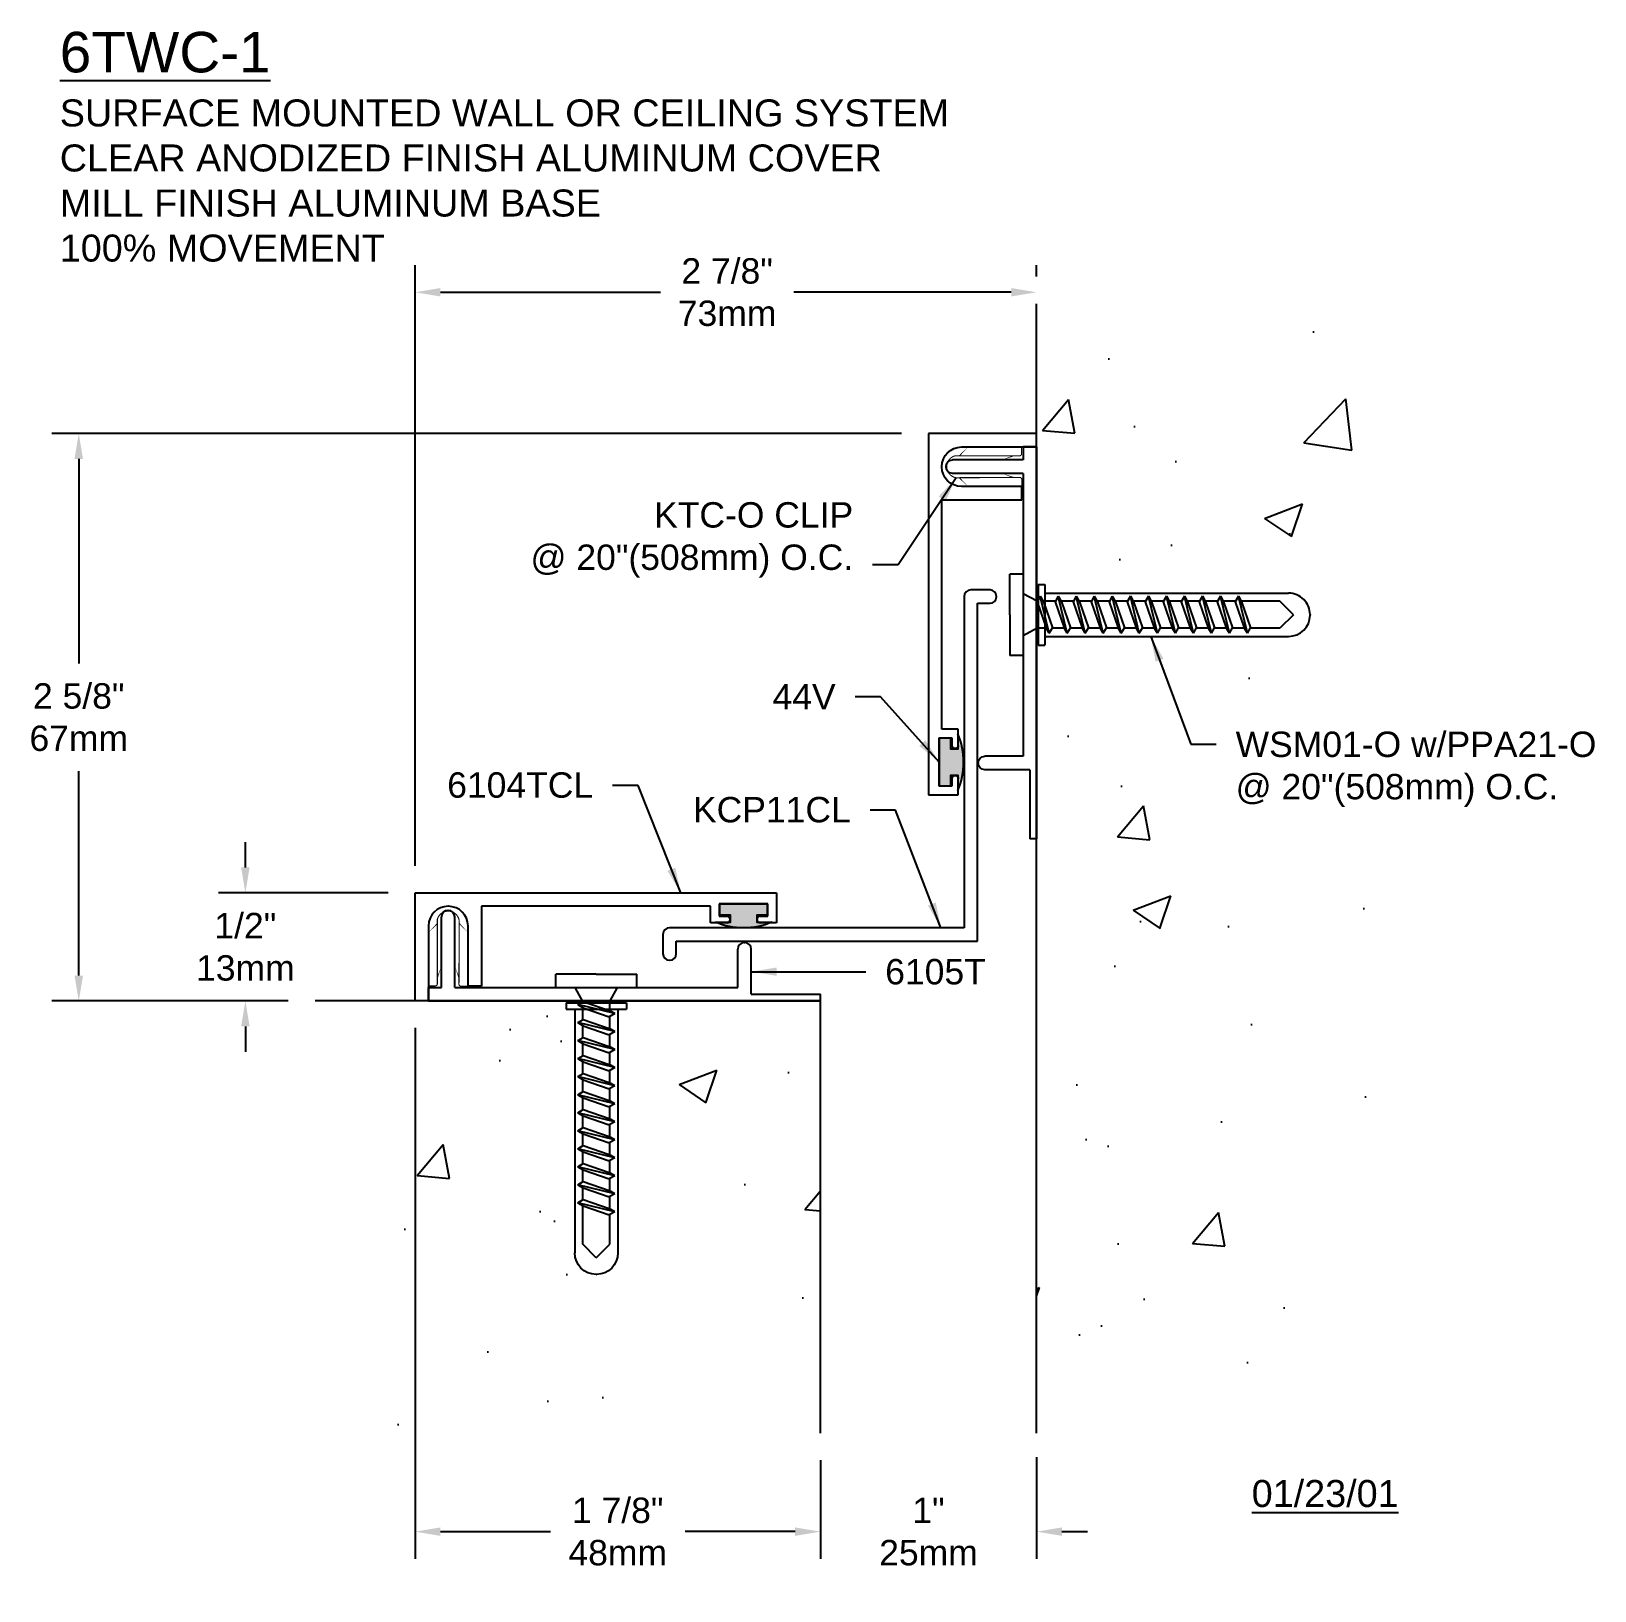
# Model space of a CAD drawing. Header units: inches. Extents: x 1.46 to 8.69, y -0.35 to 6.86.
import ezdxf

# ---------------------------------------------------------------- set-up
doc = ezdxf.new("R2010")
doc.units = ezdxf.units.IN
doc.header["$MEASUREMENT"] = 0
for name, color, linetype in [('Anchors', 4, 'Continuous'), ('Conditions', 1, 'Continuous'), ('Dimensions', 3, 'Continuous'), ('Fillers', 2, 'Continuous'), ('Metals', 7, 'Continuous'), ('Text', 2, 'Continuous')]:
    doc.layers.add(name, color=color, linetype=linetype)
doc.styles.get("Standard").update_dxf_attribs({"font": 'arial.ttf'})
doc.dimstyles.get("Standard").update_dxf_attribs({"dimtxt": 0.1175, "dimasz": 0.1175, "dimexe": 0.125, "dimexo": 0.125, "dimgap": 0.09, "dimtad": 0, "dimtih": 1, "dimtoh": 1, "dimdec": 4, "dimzin": 0, "dimdsep": 46, "dimlunit": 4, "dimtxsty": 'Standard', "dimcen": 0.09, "dimadec": 0, "dimazin": 0, "dimtfac": 1, "dimtdec": 4, "dimtofl": 0, "dimtmove": 0, "dimatfit": 3, "dimfxl": 0, "dimfrac": 2, "dimtolj": 1, "dimtzin": 0, "dimarcsym": 0})

# ---------------------------------------------------------------- blocks, each defined once
blk = doc.blocks.new('6105T')
for p, q in [((-1.753, 0.062), (-1.753, 0.389)), ((-1.723, 0.419), (-1.721, 0.419)), ((-1.691, 0.062), (-1.691, 0.389)), ((-0.382, 0.062), (-0.382, 0.24)), ((-0.352, 0.27), (-0.35, 0.27)), ((-0.32, 0.031), (-0.32, 0.24)), ((-1.813, 0), (-1.813, 0.062)), ((-1.813, 0.062), (-1.753, 0.062)), ((-1.813, 0), (0, 0)), ((-1.691, 0.062), (-0.382, 0.062)), ((-0.32, 0.031), (0, 0.031)), ((0, 0), (0, 0.031))]:
    blk.add_line(p, q)
for centre, start, end in [((-1.723, 0.389), 90, 180), ((-1.721, 0.389), 0, 90), ((-0.352, 0.24), 90, 180), ((-0.35, 0.24), 0, 90)]:
    blk.add_arc(centre, 0.03, start, end)
blk = doc.blocks.new('6104T')
for p, q in [((-0.062, 0.5), (1.61, 0.5)), ((-0.062, 0), (-0.062, 0.5)), ((0.092, 0.438), (0.091, 0.438)), ((0.245, 0.438), (0.245, 0.068)), ((1.305, 0.438), (0.245, 0.438)), ((1.305, 0.362), (1.305, 0.438)), ((1.345, 0.45), (1.345, 0.392)), ((1.57, 0.45), (1.345, 0.45)), ((1.57, 0.392), (1.57, 0.45)), ((1.61, 0.5), (1.61, 0.362)), ((1.381, 0.362), (1.305, 0.362)), ((1.345, 0.392), (1.381, 0.392)), ((1.395, 0.378), (1.395, 0.376)), ((1.52, 0.376), (1.52, 0.378)), ((1.534, 0.392), (1.57, 0.392)), ((1.61, 0.362), (1.534, 0.362)), ((0, 0.347), (0, 0)), ((0.183, 0.068), (0.183, 0.347)), ((0, 0), (-0.062, 0)), ((0.245, 0.068), (0.183, 0.068))]:
    blk.add_line(p, q)
for centre, radius, start, end in [((0.091, 0.347), 0.091, 90, 180), ((0.092, 0.347), 0.091, 0, 90), ((1.381, 0.378), 0.014, 0, 90), ((1.381, 0.376), 0.014, 270, 0), ((1.534, 0.378), 0.014, 90, 180), ((1.534, 0.376), 0.014, 180, 270)]:
    blk.add_arc(centre, radius, start, end)
blk = doc.blocks.new('kcp11')
for p, q in [((-0.062, 1.594), (-0.062, 0.062)), ((0.058, 1.625), (-0.031, 1.625)), ((0.088, 1.593), (0.088, 1.595)), ((0, 1.563), (0.058, 1.563)), ((0, 0), (0, 1.563)), ((-1.455, 0.031), (-1.455, -0.058)), ((-0.062, 0.062), (-1.424, 0.062)), ((-1.393, 0), (0, 0)), ((-1.393, -0.058), (-1.393, 0)), ((-1.425, -0.088), (-1.423, -0.088))]:
    blk.add_line(p, q)
for centre, radius, start, end in [((-0.031, 1.594), 0.031, 90, 180), ((0.058, 1.595), 0.03, 0, 90), ((0.058, 1.593), 0.03, 270, 0), ((-1.424, 0.031), 0.031, 90, 180), ((-1.425, -0.058), 0.03, 180, 270), ((-1.423, -0.058), 0.03, 270, 0)]:
    blk.add_arc(centre, radius, start, end)
blk = doc.blocks.new('44v')
blk.add_hatch(color=256).paths.add_polyline_path([(0.1097, 0), (-0.1097, 0), (-0.1097, -0.0529), (-0.0601, -0.0529), (-0.0601, -0.0861), (-0.1301, -0.0861, 0.199136), (0.1315, -0.0861), (0.0615, -0.0861), (0.0615, -0.0537), (0.1097, -0.0537)])
blk.add_lwpolyline([(-0.1301, -0.0861), (-0.0601, -0.0861), (-0.0601, -0.0529), (-0.1097, -0.0529), (-0.1097, 0), (0.1097, 0), (0.1097, -0.0537), (0.0615, -0.0537), (0.0615, -0.0861), (0.1315, -0.0861, -0.199136)], format="xyb", close=True)
blk = doc.blocks.new('A$CB5')
for points in [[(0.0004, 0.2518, 0, 0.005, 0), (0.0397, 0.291, 0.005, 0.005, 0)], [(0.1834, 0.2518, 0, 0.005, 0), (0.1418, 0.294, 0.005, 0.005, 0)], [(0.0604, 0.0966, 0, 0.005, 0), (0.041, 0.0409, 0.005, 0.005, 0)], [(0.1224, 0.0966, 0, 0.005, 0), (0.1418, 0.0409, 0.005, 0.005, 0)]]:
    blk.add_lwpolyline(points, format="xyseb")
at = {"const_width": 0.005}
for points in [[(0.0414, 0.3126), (0.0414, 0.0143, -0.414214), (0.0314, 0.0043), (0.003, 0.0043)], [(0.0414, 0.3126, -0.804927), (0.1426, 0.307, 0.586365)], [(0.1426, 0.307), (0.1414, 0.013, 0.4154), (0.1514, 0.0029), (0.1834, 0.0029)]]:
    blk.add_lwpolyline(points, format="xyb", dxfattribs=at)
blk = doc.blocks.new('tclip')
blk.add_blockref('A$CB5', (3.4326, 2.8233))
blk = doc.blocks.new('WSM01')
for p, q in [((0.0049, 0.063), (-0.1826, 0.063)), ((-0.1826, 0.0005), (-0.1826, 0.063)), ((0.1924, 0.0005), (-0.1826, 0.0005)), ((-0.0576, -0.064), (-0.0929, 0.0005)), ((0.0049, 0.063), (0.1924, 0.063)), ((0.0674, -0.064), (0.1026, 0.0005)), ((0.1924, 0.0005), (0.1924, 0.063)), ((-0.0576, -0.1072), (-0.0576, -0.064)), ((0.0674, -0.064), (-0.0576, -0.064)), ((0.0652, -0.064), (-0.0548, -0.1057)), ((0.0912, -0.0784), (0.0652, -0.064)), ((0.0674, -0.0652), (0.0674, -0.064)), ((-0.0808, -0.1201), (0.0912, -0.0784)), ((-0.0808, -0.1201), (-0.0548, -0.1057)), ((-0.0808, -0.1201), (-0.0548, -0.1345)), ((-0.0576, -0.1906), (-0.0576, -0.1329)), ((0.0652, -0.0928), (-0.0548, -0.1345)), ((0.0912, -0.0784), (0.0652, -0.0928)), ((0.0674, -0.1486), (0.0674, -0.0916)), ((-0.0808, -0.2034), (0.0912, -0.1617)), ((-0.0808, -0.2034), (-0.0548, -0.189)), ((-0.0808, -0.2034), (-0.0548, -0.2178)), ((-0.0576, -0.2739), (-0.0576, -0.2163)), ((0.0652, -0.1473), (-0.0548, -0.189)), ((0.0652, -0.1761), (-0.0548, -0.2178)), ((0.0912, -0.1617), (0.0652, -0.1473)), ((0.0912, -0.1617), (0.0652, -0.1761)), ((0.0674, -0.2319), (0.0674, -0.1749)), ((-0.0808, -0.2867), (0.0912, -0.2451)), ((-0.0808, -0.2867), (-0.0548, -0.2723)), ((-0.0808, -0.2867), (-0.0548, -0.3011)), ((0.0652, -0.2307), (-0.0548, -0.2723)), ((0.0652, -0.2595), (-0.0548, -0.3011)), ((0.0912, -0.2451), (0.0652, -0.2307)), ((0.0912, -0.2451), (0.0652, -0.2595)), ((0.0674, -0.3152), (0.0674, -0.2582)), ((-0.0808, -0.3701), (0.0912, -0.3284)), ((-0.0808, -0.3701), (-0.0548, -0.3557)), ((-0.0576, -0.3572), (-0.0576, -0.2996)), ((0.0652, -0.314), (-0.0548, -0.3557)), ((0.0652, -0.3428), (-0.0548, -0.3845)), ((0.0912, -0.3284), (0.0652, -0.314)), ((0.0912, -0.3284), (0.0652, -0.3428)), ((0.0674, -0.3986), (0.0674, -0.3416)), ((-0.0808, -0.3701), (-0.0548, -0.3845)), ((-0.0808, -0.4534), (0.0912, -0.4117)), ((-0.0576, -0.4406), (-0.0576, -0.3829)), ((0.0652, -0.3973), (-0.0548, -0.439)), ((0.0652, -0.4261), (-0.0548, -0.4678)), ((0.0912, -0.4117), (0.0652, -0.3973)), ((0.0912, -0.4117), (0.0652, -0.4261)), ((0.0674, -0.4819), (0.0674, -0.4249)), ((-0.0808, -0.4534), (-0.0548, -0.439)), ((-0.0808, -0.4534), (-0.0548, -0.4678)), ((-0.0808, -0.5367), (0.0912, -0.4951)), ((-0.0576, -0.5239), (-0.0576, -0.4663)), ((0.0652, -0.4807), (-0.0548, -0.5223)), ((0.0912, -0.4951), (0.0652, -0.4807)), ((0.0912, -0.4951), (0.0652, -0.5095)), ((-0.0808, -0.5367), (-0.0548, -0.5223)), ((-0.0808, -0.5367), (-0.0548, -0.5511)), ((-0.0808, -0.6201), (0.0912, -0.5784)), ((-0.0576, -0.6072), (-0.0576, -0.5496)), ((0.0652, -0.5095), (-0.0548, -0.5511)), ((0.0652, -0.564), (-0.0548, -0.6057)), ((0.0912, -0.5784), (0.0652, -0.564)), ((0.0912, -0.5784), (0.0652, -0.5928)), ((0.0674, -0.5652), (0.0674, -0.5082)), ((-0.0808, -0.6201), (-0.0548, -0.6057)), ((-0.0808, -0.6201), (-0.0548, -0.6345)), ((-0.0576, -0.6906), (-0.0576, -0.6329)), ((0.0652, -0.5928), (-0.0548, -0.6345)), ((0.0652, -0.6473), (-0.0548, -0.689)), ((0.0912, -0.6617), (0.0652, -0.6473)), ((0.0674, -0.6486), (0.0674, -0.5916)), ((-0.0808, -0.7034), (0.0912, -0.6617)), ((-0.0808, -0.7034), (-0.0548, -0.689)), ((-0.0808, -0.7034), (-0.0548, -0.7178)), ((-0.0576, -0.7739), (-0.0576, -0.7163)), ((0.0652, -0.6761), (-0.0548, -0.7178)), ((0.0912, -0.6617), (0.0652, -0.6761)), ((0.0674, -0.7319), (0.0674, -0.6749)), ((-0.0808, -0.7867), (0.0912, -0.7451)), ((-0.0808, -0.7867), (-0.0548, -0.7723)), ((-0.0808, -0.7867), (-0.0548, -0.8011)), ((0.0652, -0.7307), (-0.0548, -0.7723)), ((0.0652, -0.7595), (-0.0548, -0.8011)), ((0.0912, -0.7451), (0.0652, -0.7307)), ((0.0912, -0.7451), (0.0652, -0.7595)), ((0.0674, -0.8152), (0.0674, -0.7582)), ((-0.0808, -0.8701), (0.0912, -0.8284)), ((-0.0808, -0.8701), (-0.0548, -0.8557)), ((-0.0576, -0.8572), (-0.0576, -0.7996)), ((0.0652, -0.814), (-0.0548, -0.8557)), ((0.0652, -0.8428), (-0.0548, -0.8845)), ((0.0912, -0.8284), (0.0652, -0.814)), ((0.0912, -0.8284), (0.0652, -0.8428)), ((0.0674, -0.8986), (0.0674, -0.8416)), ((-0.0808, -0.8701), (-0.0548, -0.8845)), ((-0.0808, -0.9534), (0.0912, -0.9117)), ((-0.0808, -0.9534), (-0.0548, -0.939)), ((-0.0576, -0.9406), (-0.0576, -0.8829)), ((0.0652, -0.8973), (-0.0548, -0.939)), ((0.0652, -0.9261), (-0.0548, -0.9678)), ((0.0912, -0.9117), (0.0652, -0.8973)), ((0.0912, -0.9117), (0.0652, -0.9261)), ((0.0674, -0.9819), (0.0674, -0.9249)), ((-0.0808, -0.9534), (-0.0548, -0.9678)), ((-0.0808, -1.0367), (0.0912, -0.9951)), ((-0.0576, -1.0239), (-0.0576, -0.9663)), ((0.0652, -0.9807), (-0.0548, -1.0223)), ((0.0652, -1.0095), (-0.0548, -1.0511)), ((0.0912, -0.9951), (0.0652, -0.9807)), ((0.0912, -0.9951), (0.0652, -1.0095)), ((0.0674, -1.187), (0.0674, -1.0082)), ((-0.0808, -1.0367), (-0.0548, -1.0223)), ((-0.0808, -1.0367), (-0.0548, -1.0511)), ((-0.0576, -1.187), (-0.0576, -1.0496)), ((0.0049, -1.2495), (-0.0576, -1.187)), ((0.0049, -1.2495), (0.0674, -1.187))]:
    blk.add_line(p, q)
blk = doc.blocks.new('PPA21')
for p, q in [((0.14, 0.03), (-0.14, 0.03)), ((-0.14, 0.03), (-0.14, 0)), ((0.14, 0), (-0.14, 0)), ((-0.1, 0), (-0.1, -1.1279)), ((0.1, 0), (0.1, -1.1279)), ((0.14, 0.03), (0.14, 0)), ((0.001, -1.2269), (-0.001, -1.2269))]:
    blk.add_line(p, q)
for centre, start, end in [((-0.001, -1.1279), 180, 270), ((0.001, -1.1279), 270, 0)]:
    blk.add_arc(centre, 0.099, start, end)
blk = doc.blocks.new('*D9')
at = {"layer": 'DEFPOINTS', "color": 0}
for p in [(5.1065, 0.376), (6.1065, 0.3908), (5.1065, -0.0793)]:
    blk.add_point(p, dxfattribs=at)
at = {"layer": 'Dimensions', "color": 0, "lineweight": -2}
for p, q in [((5.1065, 0.251), (5.1065, -0.2043)), ((6.1065, 0.2658), (6.1065, -0.2043)), ((4.989, -0.0793), (4.8715, -0.0793)), ((6.224, -0.0793), (6.3415, -0.0793))]:
    blk.add_line(p, q, dxfattribs=at)
at = {"layer": 'Dimensions', "color": 0}
for points in [[(4.989, -0.0598), (4.989, -0.0989), (5.1065, -0.0793)], [(6.224, -0.0598), (6.224, -0.0989), (6.1065, -0.0793)]]:
    blk.add_solid(points, dxfattribs=at)
at = {"layer": 'Dimensions', "color": 0, "insert": (5.6065, -0.0793), "char_height": 0.1175, "attachment_point": 5}
blk.add_mtext('\\A1;1"\\P25mm', dxfattribs=at)
blk = doc.blocks.new('*D10')
at = {"layer": 'DEFPOINTS', "color": 0}
for p in [(3.2315, 2.376), (5.1065, 0.376), (3.2315, -0.0793)]:
    blk.add_point(p, dxfattribs=at)
at = {"layer": 'Dimensions', "color": 0, "lineweight": -2}
for p, q in [((3.2315, 2.251), (3.2315, -0.2043)), ((5.1065, 0.251), (5.1065, -0.2043)), ((3.349, -0.0793), (3.8573, -0.0793)), ((4.989, -0.0793), (4.4807, -0.0793))]:
    blk.add_line(p, q, dxfattribs=at)
at = {"layer": 'Dimensions', "color": 0}
for points in [[(3.349, -0.0598), (3.349, -0.0989), (3.2315, -0.0793)], [(4.989, -0.0598), (4.989, -0.0989), (5.1065, -0.0793)]]:
    blk.add_solid(points, dxfattribs=at)
at = {"layer": 'Dimensions', "color": 0, "insert": (4.169, -0.0793), "char_height": 0.1175, "attachment_point": 5}
blk.add_mtext('\\A1;1 7/8"\\P48mm', dxfattribs=at)
blk = doc.blocks.new('*D11')
at = {"layer": 'DEFPOINTS', "color": 0}
for p in [(3.2315, 2.876), (2.4466, 2.376), (2.7697, 2.376)]:
    blk.add_point(p, dxfattribs=at)
at = {"layer": 'Dimensions', "color": 0, "lineweight": -2}
for p, q in [((2.4466, 2.9935), (2.4466, 3.111)), ((3.1065, 2.876), (2.3216, 2.876)), ((2.6447, 2.376), (2.3216, 2.376)), ((2.4466, 2.2585), (2.4466, 2.141))]:
    blk.add_line(p, q, dxfattribs=at)
at = {"layer": 'Dimensions', "color": 0}
for points in [[(2.427, 2.9935), (2.4662, 2.9935), (2.4466, 2.876)], [(2.427, 2.2585), (2.4662, 2.2585), (2.4466, 2.376)]]:
    blk.add_solid(points, dxfattribs=at)
at = {"layer": 'Dimensions', "color": 0, "insert": (2.4466, 2.626), "char_height": 0.1175, "attachment_point": 5}
blk.add_mtext('\\A1;1/2"\\P13mm', dxfattribs=at)
blk = doc.blocks.new('*D12')
at = {"layer": 'DEFPOINTS', "color": 0}
for p in [(6.1065, 5.6548), (6.1065, 5.602), (3.2315, 2.876)]:
    blk.add_point(p, dxfattribs=at)
at = {"layer": 'Dimensions', "color": 0, "lineweight": -2}
for p, q in [((3.2315, 3.001), (3.2315, 5.7798)), ((6.1065, 5.727), (6.1065, 5.7798)), ((3.349, 5.6548), (4.3663, 5.6548)), ((5.989, 5.6548), (4.984, 5.6548))]:
    blk.add_line(p, q, dxfattribs=at)
at = {"layer": 'Dimensions', "color": 0}
for points in [[(3.349, 5.6743), (3.349, 5.6352), (3.2315, 5.6548)], [(5.989, 5.6743), (5.989, 5.6352), (6.1065, 5.6548)]]:
    blk.add_solid(points, dxfattribs=at)
at = {"layer": 'Dimensions', "color": 0, "insert": (4.6751, 5.6548), "char_height": 0.1175, "attachment_point": 5}
blk.add_mtext('\\A1;2 7/8"\\P73mm', dxfattribs=at)
blk = doc.blocks.new('*D13')
at = {"layer": 'DEFPOINTS', "color": 0}
for p in [(5.6065, 5.001), (1.6759, 2.376), (2.7697, 2.376)]:
    blk.add_point(p, dxfattribs=at)
at = {"layer": 'Dimensions', "color": 0, "lineweight": -2}
for p, q in [((5.4815, 5.001), (1.5509, 5.001)), ((1.6759, 4.8835), (1.6759, 3.9374)), ((1.6759, 2.4935), (1.6759, 3.4396)), ((2.6447, 2.376), (1.5509, 2.376))]:
    blk.add_line(p, q, dxfattribs=at)
at = {"layer": 'Dimensions', "color": 0}
for points in [[(1.6563, 4.8835), (1.6955, 4.8835), (1.6759, 5.001)], [(1.6563, 2.4935), (1.6955, 2.4935), (1.6759, 2.376)]]:
    blk.add_solid(points, dxfattribs=at)
at = {"layer": 'Dimensions', "color": 0, "insert": (1.6759, 3.6885), "char_height": 0.1175, "attachment_point": 5}
blk.add_mtext('\\A1;2 5/8"\\P67mm', dxfattribs=at)

msp = doc.modelspace()

# ---------------------------------------------------------------- hatches: boundary and pattern name
at = {"layer": 'Conditions'}
h = msp.add_hatch(dxfattribs=at)
h.set_pattern_fill('AR-CONC', color=256, scale=0.25, style=0)
h.paths.add_polyline_path([(7.63517, 5.60198), (6.10648, 5.60198), (6.10648, 4.22637), (6.10904, 4.22497), (6.11026, 4.22497), (6.11448, 4.2326), (6.11448, 4.30247), (6.14448, 4.30247), (6.14448, 4.26247), (7.2724, 4.26247, -0.4142136), (7.3714, 4.16347), (7.3714, 4.16147, -0.4142136), (7.2724, 4.06247), (6.14448, 4.06247), (6.14448, 4.02247), (6.11448, 4.02247), (6.11448, 4.09997), (6.10904, 4.09997), (6.10648, 4.09858), (6.10648, 3.12597), (6.10648, 0.37597), (7.63517, 0.37597)])
h.paths.add_polyline_path([(5.10648, 2.37597), (4.13388, 2.37597), (4.13248, 2.37342), (4.13248, 2.36797), (4.20998, 2.36797), (4.20998, 2.33797), (4.16998, 2.33797), (4.16998, 1.21006, -0.4142136), (4.07098, 1.11106), (4.06898, 1.11106, -0.4142136), (3.96998, 1.21006), (3.96998, 2.33797), (3.92998, 2.33797), (3.92998, 2.36797), (3.99986, 2.36797), (4.00748, 2.37219), (4.00748, 2.37342), (4.00609, 2.37597), (2.76967, 2.37597), (2.76967, 0.37597), (5.10648, 0.37597)])

# ---------------------------------------------------------------- linework, layer by layer
msp.add_lwpolyline([(6.10648, 0.37597), (6.10648, 5.60198)], dxfattribs=at)
at = {"layer": 'Conditions', "flags": 128}
msp.add_lwpolyline([(5.10648, 0.37597), (5.10648, 2.37597), (2.76967, 2.37597)], dxfattribs=at)

# ---------------------------------------------------------------- block references
at = {"layer": 'Anchors', "xscale": -1, "rotation": 89.99999999999993}
msp.add_blockref('tclip', (8.86474, 8.37192), dxfattribs=at)
at = {"layer": 'Anchors', "rotation": 89.99999999999993}
for name, p in [('WSM01', (6.04502, 4.15758)), ('PPA21', (6.14448, 4.16247))]:
    msp.add_blockref(name, p, dxfattribs=at)
at = {"layer": 'Anchors'}
msp.add_blockref('tclip', (-0.13947, -0.38228), dxfattribs=at)
at = {"layer": 'Anchors', "xscale": -1}
for name, p in [('WSM01', (4.07488, 2.43744)), ('PPA21', (4.06998, 2.33797))]:
    msp.add_blockref(name, p, dxfattribs=at)
at = {"layer": 'Fillers', "xscale": -1, "rotation": 89.99999999999993}
msp.add_blockref('44v', (5.65648, 3.48147), dxfattribs=at)
at = {"layer": 'Fillers'}
msp.add_blockref('44v', (4.75098, 2.82597), dxfattribs=at)
at = {"layer": 'Metals', "xscale": -1, "rotation": 89.99999999999993}
for name, p in [('6104T', (6.10648, 4.93897)), ('6105T', (6.10648, 3.12597))]:
    msp.add_blockref(name, p, dxfattribs=at)
at = {"layer": 'Metals'}
for name, p in [('kcp11', (5.833, 2.65259)), ('6104T', (3.29348, 2.37597)), ('6105T', (5.10648, 2.37597))]:
    msp.add_blockref(name, p, dxfattribs=at)

# ---------------------------------------------------------------- texts
at = {"layer": 'Text', "attachment_point": 1}
for s, insert, char_height, width in [('{\\L6TWC-1\\P\\H0.6667x;\\lSURFACE MOUNTED WALL OR CEILING SYSTEM\\PCLEAR ANODIZED FINISH ALUMINUM COVER\\PMILL FINISH ALUMINUM BASE\\P100% MOVEMENT}', (1.58802, 6.85948), 0.1875, 4.25), ('{\\L01/23/01}', (7.1016, 0.15969), 0.125, 0.5)]:
    msp.add_mtext(s, dxfattribs=dict(at, insert=insert, char_height=char_height, width=width))
at = {"layer": 'Text', "char_height": 0.1175}
for s, insert, attachment_point in [('KTC-O CLIP \\P@ 20"(508mm) O.C.', (5.25806, 4.33483), 9), ('\\A1;44V', (5.17696, 3.72452), 9), ('WSM01-O w/PPA21-O\\P@ 20"(508mm) O.C.', (7.0271, 3.62219), 1), ('\\A1;6104TCL', (4.05542, 3.31462), 9), ('KCP11CL', (5.24681, 3.20059), 9), ('\\A1;6105T', (5.40624, 2.57022), 1)]:
    msp.add_mtext(s, dxfattribs=dict(at, insert=insert, attachment_point=attachment_point))

# ---------------------------------------------------------------- dimensions: what is measured, and where the dimension line sits
at = {"layer": 'Dimensions'}
dim = msp.add_linear_dim(base=(6.10648, 5.65475), p1=(3.23148, 2.87597), p2=(6.10648, 5.60198), text='<>\\P73mm', dimstyle='Standard', dxfattribs=at)
dim.commit()
dim.dimension.update_dxf_attribs({"geometry": '*D12', "text_midpoint": (4.67512, 5.65475), "dimtype": 160})
for base, p1, text, picture, middle in [((1.67587, 2.37597), (5.60648, 5.00097), '<>\\P67mm', '*D13', (1.67587, 3.68847)), ((2.44661, 2.37597), (3.23148, 2.87597), '<>\\P13mm', '*D11', (2.44661, 2.62597))]:
    dim = msp.add_linear_dim(base=base, p1=p1, p2=(2.76967, 2.37597), angle=90, text=text, dimstyle='Standard', dxfattribs=at)
    dim.commit()
    dim.dimension.update_dxf_attribs({"geometry": picture, "text_midpoint": middle})
for base, p1, p2, text, picture, middle in [((3.23148, -0.07934), (5.10648, 0.37597), (3.23148, 2.37597), '<>\\P48mm', '*D10', (4.16898, -0.07934)), ((5.10648, -0.07934), (6.10648, 0.39082), (5.10648, 0.37597), '<>\\P25mm', '*D9', (5.60648, -0.07934))]:
    dim = msp.add_linear_dim(base=base, p1=p1, p2=p2, text=text, dimstyle='Standard', dxfattribs=at)
    dim.commit()
    dim.dimension.update_dxf_attribs({"geometry": picture, "text_midpoint": middle})

# ---------------------------------------------------------------- leaders
at = {"layer": 'Text', "annotation_type": 0, "has_hookline": 1}
for points, hookline_direction, text_width in [([(5.73445, 4.79674), (5.46556, 4.39358), (5.34806, 4.39358)], 1, 1.46963), ([(6.63444, 4.06247), (6.8196, 3.56344), (6.9371, 3.56344)], 0, 1.65983), ([(5.65648, 3.48147), (5.38446, 3.78327), (5.26696, 3.78327)], 1, 0.2887), ([(4.46065, 2.87597), (4.26292, 3.37337), (4.14542, 3.37337)], 1, 0.66324), ([(5.66429, 2.71459), (5.45431, 3.25934), (5.33681, 3.25934)], 1, 0.71205), ([(4.78648, 2.51147), (5.31624, 2.51147)], 0, 0.45597)]:
    msp.add_leader(points, dimstyle='Standard', override={"dimgap": 0.09, "dimtad": 0}, dxfattribs=dict(at, hookline_direction=hookline_direction, text_width=text_width))

doc.saveas('drawing.dxf')
